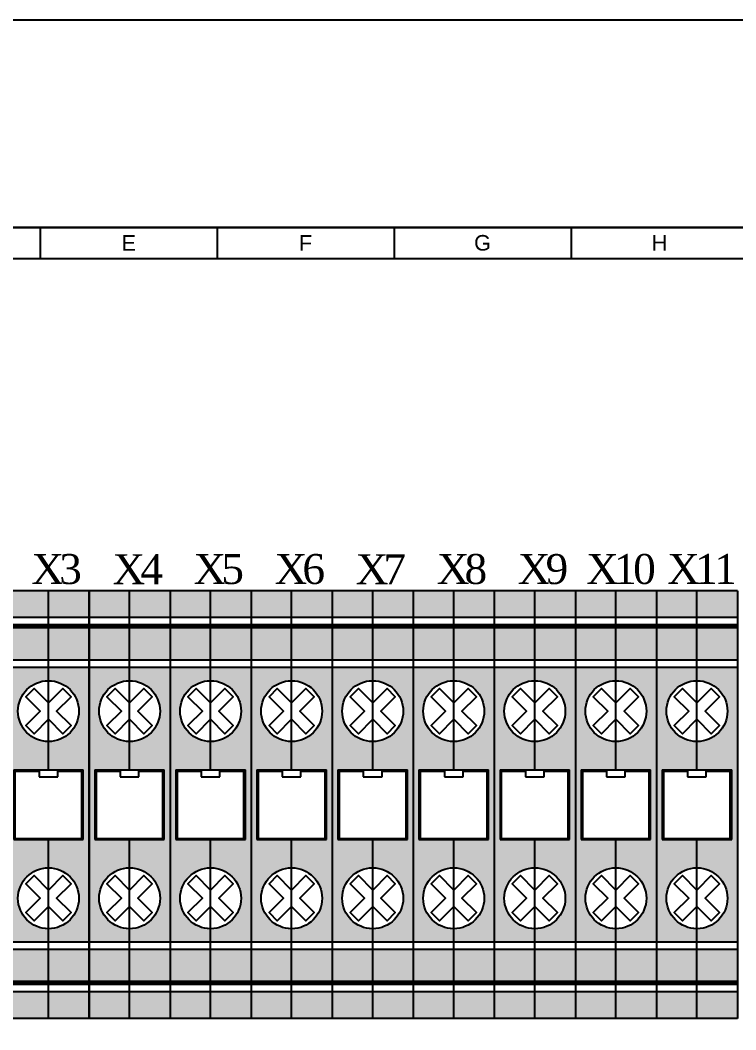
# Model space of a CAD drawing. Header units: millimetres. Extents: x 691 to 18605, y 670 to 10026.
# Drawn here: x 4153.6 to 4413.3, y 5790.4 to 6157.1 of the extents above; entities that cross this region are included whole.
import ezdxf
from ezdxf.enums import TextEntityAlignment as Align

# ---------------------------------------------------------------- set-up
doc = ezdxf.new("R2010")
doc.units = ezdxf.units.MM
doc.layers.add('CO_TEXTO', color=7, linetype='Continuous')
doc.styles.add('ROMANS', font='romans')
doc.styles.get("Standard").update_dxf_attribs({"font": 'arial.ttf'})

# ---------------------------------------------------------------- blocks, each defined once
blk = doc.blocks.new('CAJETIN')
for p, q in [((0, 185.975), (-259.4, 185.975)), ((-259.4, 185.975), (-2.991, 185.975)), ((-191.122, 185.975), (-191.122, 182.975)), ((-174.052, 185.975), (-174.052, 182.975)), ((-156.983, 185.975), (-156.983, 182.975)), ((-139.913, 185.975), (-139.913, 182.975)), ((-259.4, 182.975), (-2.991, 182.975))]:
    blk.add_line(p, q)
blk.add_lwpolyline([(-269.4, -9.925), (10, -9.925), (10, 205.975), (-269.4, 205.975)], close=True)
at = {"char_height": 1.5, "width": 17.06952, "attachment_point": 5}
for s, insert in [('E', (-182.587, 184.475)), ('F', (-165.518, 184.475)), ('G', (-148.448, 184.475)), ('H', (-131.379, 184.475))]:
    blk.add_mtext(s, dxfattribs=dict(at, insert=insert))
for tag, p in [('DISEÑADO_POR', (-230.857, 14.78)), ('SUPERVISADO_POR', (-229.595, 8.319)), ('DIBUJADO_POR', (-231.254, 2.424))]:
    blk.add_attdef(tag, text='', height=1.5).set_placement(p, align=Align.MIDDLE)
for tag, p in [('DE', (-143.123, 14.827)), ('F', (-73.904, 14.474)), ('PAGINA', (-180.192, 13.538)), ('A', (-97.022, 13.488)), ('FECHA', (-143.307, 8.381)), ('V', (-96.957, 8.58)), ('H', (-74.457, 8.765)), ('ARCHIVO', (-179.454, 8.197)), ('PROYECTO', (-180.745, 3.04)), ('HZ', (-98.064, 2.871)), ('OR', (-74.826, 2.502))]:
    blk.add_attdef(tag, p, '', height=1.5)
blk = doc.blocks.new('BORNERA TIERRA')
at = {"true_color": 0x636466}
h = blk.add_hatch(color=251, dxfattribs=at)
h.dxf.hatch_style = 1
h.paths.add_polyline_path([(0, -30.69), (-4.29, -30.69), (-4.29, -22.11), (0, -22.11), (0, -18.61, -0.414214), (-3.76, -14.85, -0.414214), (0, -11.09), (0, -9.45), (-5, -9.45), (-5, -43.35), (0, -43.35), (0, -41.71, -0.414214), (-3.76, -37.95, -0.414214), (0, -34.19)])
h.paths.add_polyline_path([(0, -4.56), (-5, -4.56), (-5, -8.54), (0, -8.54)])
h.paths.add_polyline_path([(0, 0), (-5, 0), (-5, -3.3), (0, -3.3)])
h.paths.add_polyline_path([(0, -44.26), (-5, -44.26), (-5, -48.24), (0, -48.24)])
h.paths.add_polyline_path([(0, -49.5), (-5, -49.5), (-5, -52.8), (0, -52.8)])
h = blk.add_hatch(color=251, dxfattribs=at)
h.dxf.hatch_style = 1
h.paths.add_polyline_path([(5, 0), (0, 0), (0, -3.3), (5, -3.3)])
h.paths.add_polyline_path([(5, -4.56), (0, -4.56), (0, -8.54), (5, -8.54)])
h.paths.add_polyline_path([(5, -9.45), (0, -9.45), (0, -11.09, -0.414214), (3.76, -14.85, -0.414214), (0, -18.61), (0, -22.11), (4.29, -22.11), (4.29, -30.69), (0, -30.69), (0, -34.19, -0.414214), (3.76, -37.95, -0.414214), (0, -41.71), (0, -43.35), (5, -43.35)])
h.paths.add_polyline_path([(5, -44.26), (0, -44.26), (0, -48.24), (5, -48.24)])
h.paths.add_polyline_path([(5, -49.5), (0, -49.5), (0, -52.8), (5, -52.8)])
at = {"color": 250, "linetype": 'Continuous'}
for p, q in [((-5, 0), (-5, -52.8)), ((5, 0), (-5, 0)), ((5, 0), (5, -52.8)), ((5, -52.8), (-5, -52.8))]:
    blk.add_line(p, q, dxfattribs=at)
at = {"color": 114, "linetype": 'Continuous', "true_color": 0x139b48}
for p, q in [((5, -3.3), (-5, -3.3)), ((5, -8.54), (-5, -8.54)), ((5, -44.26), (-5, -44.26)), ((5, -49.5), (-5, -49.5))]:
    blk.add_line(p, q, dxfattribs=at)
at = {"color": 253, "linetype": 'Continuous'}
for p, q in [((5, -4.21), (-5, -4.21)), ((5, -4.46), (-5, -4.46)), ((5, -4.56), (-5, -4.56)), ((-4.13, -22.24), (-1.16, -22.24)), ((-4.13, -22.24), (-4.13, -30.56)), ((-1.16, -22.24), (-1.16, -22.97)), ((1.15, -22.97), (1.15, -22.24)), ((1.15, -22.24), (4.12, -22.24)), ((4.12, -30.56), (4.12, -22.24)), ((-1.16, -22.97), (1.15, -22.97)), ((-4.13, -30.56), (4.12, -30.56)), ((5, -48.24), (-5, -48.24)), ((5, -48.34), (-5, -48.34)), ((5, -48.59), (-5, -48.59))]:
    blk.add_line(p, q, dxfattribs=at)
at = {"color": 3, "linetype": 'Continuous'}
for p, q in [((5, -9.45), (-5, -9.45)), ((-4.29, -22.11), (4.29, -22.11)), ((-4.29, -22.11), (-4.29, -30.69)), ((4.29, -30.69), (4.29, -22.11)), ((-4.29, -30.69), (4.29, -30.69)), ((5, -43.35), (-5, -43.35))]:
    blk.add_line(p, q, dxfattribs=at)
at = {"color": 250, "linetype": 'Continuous'}
for points in [[(0, -22.11), (0, 0)], [(0, -52.8), (0, -30.56)]]:
    blk.add_lwpolyline(points, dxfattribs=at)
for points in [[(0, -13.84), (-1.77, -12.06), (-2.79, -13.08), (-1.01, -14.85), (-2.79, -16.62), (-1.77, -17.64), (0, -15.86), (1.77, -17.64), (2.79, -16.62), (1.01, -14.85), (2.79, -13.08), (1.77, -12.06)], [(0, -36.94), (-1.77, -35.16), (-2.79, -36.18), (-1.01, -37.95), (-2.79, -39.72), (-1.77, -40.74), (0, -38.96), (1.77, -40.74), (2.79, -39.72), (1.01, -37.95), (2.79, -36.18), (1.77, -35.16)]]:
    blk.add_lwpolyline(points, close=True)
at = {"color": 253, "linetype": 'Continuous'}
for centre in [(0, -14.85), (0, -37.95)]:
    blk.add_circle(centre, 3.76, dxfattribs=at)

msp = doc.modelspace()

# ---------------------------------------------------------------- block references
at = {"color": 0}
for name, p, xscale, yscale, zscale in [('CAJETIN', (4879.84, 5382.19), 3.761929394681115, 3.761929394681115, 3.761929394681115), ('BORNERA TIERRA', (4163.85, 5949.8), 2.941853874870019, 2.941853874870019, 2.941853874870019), ('BORNERA TIERRA', (4193.27, 5949.8), 2.941853874870019, 2.941853874870019, 2.941853874870019), ('BORNERA TIERRA', (4222.68, 5949.8), 2.941853874870019, 2.941853874870019, 2.941853874870019), ('BORNERA TIERRA', (4252.1, 5949.8), 2.941853874870019, 2.941853874870019, 2.941853874870019), ('BORNERA TIERRA', (4281.52, 5949.8), 2.941853874870019, 2.941853874870019, 2.941853874870019), ('BORNERA TIERRA', (4310.94, 5949.8), 2.941853874870019, 2.941853874870019, 2.941853874870019), ('BORNERA TIERRA', (4340.36, 5949.8), 2.941853874870019, 2.941853874870019, 2.941853874870019), ('BORNERA TIERRA', (4369.78, 5949.8), 2.941853874870019, 2.941853874870019, 2.941853874870019), ('BORNERA TIERRA', (4399.2, 5949.8), 2.941853874870019, 2.941853874870019, 2.941853874870019)]:
    msp.add_blockref(name, p, dxfattribs=dict(at, xscale=xscale, yscale=yscale, zscale=zscale))

# ---------------------------------------------------------------- texts
at = {"layer": 'CO_TEXTO', "color": 0, "lineweight": 13, "char_height": 10.8683, "attachment_point": 4, "rotation": 0, "style": 'ROMANS'}
for s, insert in [('\\A1;{\\fRomantic|b0|i0|c2|p2;\\T0.85;X3}', (4157.69, 5957.66)), ('\\A1;{\\fRomantic|b0|i0|c2|p2;\\T0.85;X4}', (4187.11, 5957.66)), ('\\A1;{\\fRomantic|b0|i0|c2|p2;\\T0.85;X5}', (4216.52, 5957.66)), ('\\A1;{\\fRomantic|b0|i0|c2|p2;\\T0.85;X6}', (4245.94, 5957.66)), ('\\A1;{\\fRomantic|b0|i0|c2|p2;\\T0.85;X7}', (4275.36, 5957.66)), ('\\A1;{\\fRomantic|b0|i0|c2|p2;\\T0.85;X8}', (4304.78, 5957.66)), ('\\A1;{\\fRomantic|b0|i0|c2|p2;\\T0.85;X9}', (4334.2, 5957.66)), ('\\A1;{\\fRomantic|b0|i0|c2|p2;\\T0.85;X10}', (4359.01, 5957.66)), ('\\A1;{\\fRomantic|b0|i0|c2|p2;\\T0.85;X11}', (4388.43, 5957.78))]:
    msp.add_mtext(s, dxfattribs=dict(at, insert=insert))

doc.saveas('drawing.dxf')
